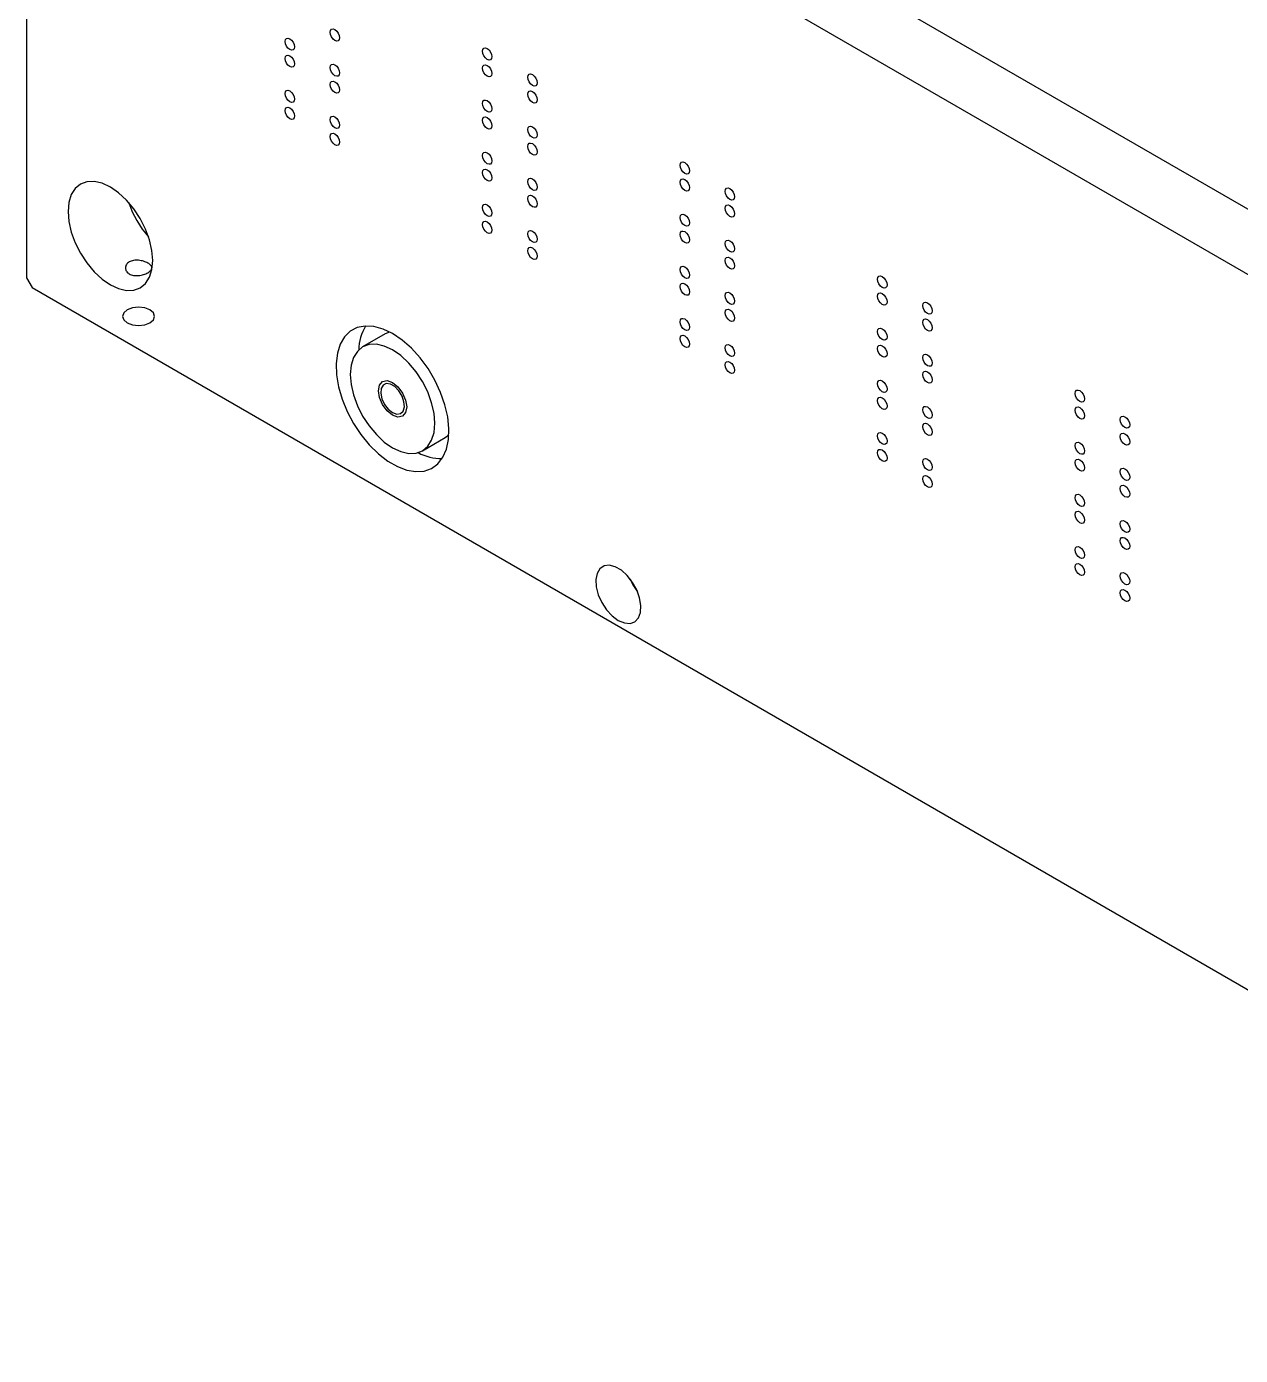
# Model space of a CAD drawing. Extents: x 2 to 292, y 3 to 207.
# Drawn here: x 231.37 to 261.79, y 143.22 to 176.52 of the extents above; entities that cross this region are included whole.
import ezdxf

# ---------------------------------------------------------------- set-up
doc = ezdxf.new("R2010")
doc.units = 0
doc.linetypes.add('SLD-实线', pattern=[0])
doc.layers.get('0').update_dxf_attribs({"linetype": 'CONTINUOUS'})

msp = doc.modelspace()

# ---------------------------------------------------------------- linework, layer by layer
at = {"color": 7, "linetype": 'SLD-实线'}
for p, q in [((279.268, 161.956), (232.9242, 188.7097)), ((231.3685, 187.8116), (231.3685, 170.2233)), ((277.8537, 161.1396), (231.51, 187.8933)), ((231.3685, 170.2233), (231.51, 169.9784)), ((231.51, 169.9784), (277.8537, 143.2247)), ((240.3555, 168.8164), (239.7898, 168.4898)), ((240.4666, 168.8639), (240.3555, 168.8164)), ((241.2897, 165.8917), (241.8553, 166.2182))]:
    msp.add_line(p, q, dxfattribs=at)
at = {"color": 7, "linetype": 'SLD-实线', "flags": 128}
for points in [[(239.0944, 176.4412), (239.1396, 176.4047), (239.1779, 176.3531), (239.2035, 176.2941), (239.2125, 176.2367), (239.2035, 176.1897), (239.1779, 176.1602), (239.1396, 176.1528), (239.0944, 176.1685), (239.0492, 176.205), (239.0109, 176.2566), (238.9853, 176.3156), (238.9763, 176.373), (238.9853, 176.42), (239.0109, 176.4495), (239.0492, 176.4569), (239.0944, 176.4412)], [(237.963, 176.2125), (238.0082, 176.176), (238.0465, 176.1243), (238.0721, 176.0653), (238.0811, 176.0079), (238.0721, 175.9609), (238.0465, 175.9315), (238.0082, 175.924), (237.963, 175.9397), (237.9178, 175.9762), (237.8795, 176.0279), (237.8539, 176.0869), (237.8449, 176.1443), (237.8539, 176.1913), (237.8795, 176.2207), (237.9178, 176.2282), (237.963, 176.2125)], [(237.963, 175.7879), (238.0082, 175.7514), (238.0465, 175.6997), (238.0721, 175.6407), (238.0811, 175.5833), (238.0721, 175.5363), (238.0465, 175.5069), (238.0082, 175.4994), (237.963, 175.5151), (237.9178, 175.5516), (237.8795, 175.6033), (237.8539, 175.6623), (237.8449, 175.7197), (237.8539, 175.7667), (237.8795, 175.7961), (237.9178, 175.8036), (237.963, 175.7879)], [(242.9128, 175.968), (242.958, 175.9315), (242.9963, 175.8798), (243.0219, 175.8208), (243.0309, 175.7634), (243.0219, 175.7164), (242.9963, 175.687), (242.958, 175.6795), (242.9128, 175.6953), (242.8676, 175.7317), (242.8293, 175.7834), (242.8037, 175.8424), (242.7947, 175.8998), (242.8037, 175.9468), (242.8293, 175.9762), (242.8676, 175.9837), (242.9128, 175.968)], [(239.0944, 175.5593), (239.1396, 175.5229), (239.1779, 175.4712), (239.2035, 175.4122), (239.2125, 175.3548), (239.2035, 175.3078), (239.1779, 175.2784), (239.1396, 175.2709), (239.0944, 175.2866), (239.0492, 175.3231), (239.0109, 175.3748), (238.9853, 175.4338), (238.9763, 175.4912), (238.9853, 175.5381), (239.0109, 175.5676), (239.0492, 175.5751), (239.0944, 175.5593)], [(242.9128, 175.5434), (242.958, 175.5069), (242.9963, 175.4552), (243.0219, 175.3962), (243.0309, 175.3388), (243.0219, 175.2918), (242.9963, 175.2624), (242.958, 175.2549), (242.9128, 175.2706), (242.8676, 175.3071), (242.8293, 175.3588), (242.8037, 175.4178), (242.7947, 175.4752), (242.8037, 175.5222), (242.8293, 175.5516), (242.8676, 175.5591), (242.9128, 175.5434)], [(239.0944, 175.1347), (239.1396, 175.0983), (239.1779, 175.0466), (239.2035, 174.9876), (239.2125, 174.9302), (239.2035, 174.8832), (239.1779, 174.8538), (239.1396, 174.8463), (239.0944, 174.862), (239.0492, 174.8985), (239.0109, 174.9502), (238.9853, 175.0092), (238.9763, 175.0666), (238.9853, 175.1135), (239.0109, 175.143), (239.0492, 175.1505), (239.0944, 175.1347)], [(244.0441, 175.3148), (244.0893, 175.2784), (244.1276, 175.2267), (244.1532, 175.1677), (244.1622, 175.1103), (244.1532, 175.0633), (244.1276, 175.0339), (244.0893, 175.0264), (244.0441, 175.0421), (243.999, 175.0786), (243.9606, 175.1303), (243.935, 175.1893), (243.9261, 175.2467), (243.935, 175.2937), (243.9606, 175.3231), (243.999, 175.3306), (244.0441, 175.3148)], [(237.963, 174.906), (238.0082, 174.8695), (238.0465, 174.8179), (238.0721, 174.7588), (238.0811, 174.7015), (238.0721, 174.6545), (238.0465, 174.625), (238.0082, 174.6176), (237.963, 174.6333), (237.9178, 174.6698), (237.8795, 174.7214), (237.8539, 174.7804), (237.8449, 174.8378), (237.8539, 174.8848), (237.8795, 174.9143), (237.9178, 174.9217), (237.963, 174.906)], [(244.0441, 174.8902), (244.0893, 174.8538), (244.1276, 174.8021), (244.1532, 174.7431), (244.1622, 174.6857), (244.1532, 174.6387), (244.1276, 174.6093), (244.0893, 174.6018), (244.0441, 174.6175), (243.999, 174.654), (243.9606, 174.7057), (243.935, 174.7647), (243.9261, 174.8221), (243.935, 174.869), (243.9606, 174.8985), (243.999, 174.906), (244.0441, 174.8902)], [(237.963, 174.4814), (238.0082, 174.4449), (238.0465, 174.3933), (238.0721, 174.3342), (238.0811, 174.2769), (238.0721, 174.2299), (238.0465, 174.2004), (238.0082, 174.193), (237.963, 174.2087), (237.9178, 174.2451), (237.8795, 174.2968), (237.8539, 174.3558), (237.8449, 174.4132), (237.8539, 174.4602), (237.8795, 174.4897), (237.9178, 174.4971), (237.963, 174.4814)], [(242.9128, 174.6615), (242.958, 174.625), (242.9963, 174.5734), (243.0219, 174.5143), (243.0309, 174.457), (243.0219, 174.41), (242.9963, 174.3805), (242.958, 174.3731), (242.9128, 174.3888), (242.8676, 174.4253), (242.8293, 174.4769), (242.8037, 174.5359), (242.7947, 174.5933), (242.8037, 174.6403), (242.8293, 174.6698), (242.8676, 174.6772), (242.9128, 174.6615)], [(239.0944, 174.2529), (239.1396, 174.2164), (239.1779, 174.1647), (239.2035, 174.1057), (239.2125, 174.0483), (239.2035, 174.0014), (239.1779, 173.9719), (239.1396, 173.9644), (239.0944, 173.9802), (239.0492, 174.0166), (239.0109, 174.0683), (238.9853, 174.1273), (238.9763, 174.1847), (238.9853, 174.2317), (239.0109, 174.2611), (239.0492, 174.2686), (239.0944, 174.2529)], [(242.9128, 174.2369), (242.958, 174.2004), (242.9963, 174.1488), (243.0219, 174.0897), (243.0309, 174.0324), (243.0219, 173.9854), (242.9963, 173.9559), (242.958, 173.9485), (242.9128, 173.9642), (242.8676, 174.0007), (242.8293, 174.0523), (242.8037, 174.1113), (242.7947, 174.1687), (242.8037, 174.2157), (242.8293, 174.2452), (242.8676, 174.2526), (242.9128, 174.2369)], [(239.0944, 173.8283), (239.1396, 173.7918), (239.1779, 173.7401), (239.2035, 173.6811), (239.2125, 173.6237), (239.2035, 173.5768), (239.1779, 173.5473), (239.1396, 173.5398), (239.0944, 173.5556), (239.0492, 173.592), (239.0109, 173.6437), (238.9853, 173.7027), (238.9763, 173.7601), (238.9853, 173.8071), (239.0109, 173.8365), (239.0492, 173.844), (239.0944, 173.8283)], [(244.0441, 174.0084), (244.0893, 173.9719), (244.1276, 173.9202), (244.1532, 173.8612), (244.1622, 173.8039), (244.1532, 173.7569), (244.1276, 173.7274), (244.0893, 173.72), (244.0441, 173.7357), (243.999, 173.7721), (243.9606, 173.8238), (243.935, 173.8828), (243.9261, 173.9402), (243.935, 173.9872), (243.9606, 174.0166), (243.999, 174.0241), (244.0441, 174.0084)], [(244.0441, 173.5838), (244.0893, 173.5473), (244.1276, 173.4956), (244.1532, 173.4366), (244.1622, 173.3793), (244.1532, 173.3323), (244.1276, 173.3028), (244.0893, 173.2953), (244.0441, 173.3111), (243.999, 173.3475), (243.9606, 173.3992), (243.935, 173.4582), (243.9261, 173.5156), (243.935, 173.5626), (243.9606, 173.592), (243.999, 173.5995), (244.0441, 173.5838)], [(242.9128, 173.355), (242.958, 173.3186), (242.9963, 173.2669), (243.0219, 173.2079), (243.0309, 173.1505), (243.0219, 173.1035), (242.9963, 173.0741), (242.958, 173.0666), (242.9128, 173.0823), (242.8676, 173.1188), (242.8293, 173.1705), (242.8037, 173.2295), (242.7947, 173.2869), (242.8037, 173.3338), (242.8293, 173.3633), (242.8676, 173.3708), (242.9128, 173.355)], [(247.8625, 173.1105), (247.9077, 173.0741), (247.946, 173.0224), (247.9716, 172.9634), (247.9806, 172.906), (247.9716, 172.859), (247.946, 172.8296), (247.9077, 172.8221), (247.8625, 172.8378), (247.8173, 172.8743), (247.779, 172.926), (247.7534, 172.985), (247.7444, 173.0424), (247.7534, 173.0893), (247.779, 173.1188), (247.8173, 173.1263), (247.8625, 173.1105)], [(242.9128, 172.9304), (242.958, 172.894), (242.9963, 172.8423), (243.0219, 172.7833), (243.0309, 172.7259), (243.0219, 172.6789), (242.9963, 172.6495), (242.958, 172.642), (242.9128, 172.6577), (242.8676, 172.6942), (242.8293, 172.7459), (242.8037, 172.8049), (242.7947, 172.8623), (242.8037, 172.9092), (242.8293, 172.9387), (242.8676, 172.9462), (242.9128, 172.9304)], [(233.4687, 170.048), (233.6756, 169.9521), (233.8745, 169.9069), (234.0579, 169.9142), (234.2187, 169.9738), (234.3506, 170.0832), (234.4486, 170.2384), (234.5089, 170.4333), (234.5293, 170.6605), (234.5089, 170.9112), (234.4486, 171.1758), (234.3506, 171.4442), (234.2187, 171.7059), (234.0579, 171.951), (233.8745, 172.1701), (233.6756, 172.3546), (233.4687, 172.4976), (233.2617, 172.5935), (233.0628, 172.6387), (232.8794, 172.6314), (232.7187, 172.5718), (232.5867, 172.4624), (232.4887, 172.3072), (232.4284, 172.1123), (232.408, 171.8851), (232.4284, 171.6344), (232.4887, 171.3698), (232.5867, 171.1014), (232.7187, 170.8397), (232.8794, 170.5946), (233.0628, 170.3755), (233.2617, 170.191), (233.4687, 170.048)], [(244.0441, 172.7019), (244.0893, 172.6655), (244.1276, 172.6138), (244.1532, 172.5548), (244.1622, 172.4974), (244.1532, 172.4504), (244.1276, 172.4209), (244.0893, 172.4135), (244.0441, 172.4292), (243.999, 172.4657), (243.9606, 172.5173), (243.935, 172.5764), (243.9261, 172.6337), (243.935, 172.6807), (243.9606, 172.7102), (243.999, 172.7176), (244.0441, 172.7019)], [(247.8625, 172.6859), (247.9077, 172.6495), (247.946, 172.5978), (247.9716, 172.5388), (247.9806, 172.4814), (247.9716, 172.4344), (247.946, 172.405), (247.9077, 172.3975), (247.8625, 172.4132), (247.8173, 172.4497), (247.779, 172.5014), (247.7534, 172.5604), (247.7444, 172.6178), (247.7534, 172.6647), (247.779, 172.6942), (247.8173, 172.7017), (247.8625, 172.6859)], [(248.9939, 172.4574), (249.0391, 172.421), (249.0774, 172.3693), (249.103, 172.3103), (249.112, 172.2529), (249.103, 172.2059), (249.0774, 172.1764), (249.0391, 172.169), (248.9939, 172.1847), (248.9487, 172.2212), (248.9104, 172.2728), (248.8848, 172.3319), (248.8758, 172.3892), (248.8848, 172.4362), (248.9104, 172.4657), (248.9487, 172.4731), (248.9939, 172.4574)], [(244.0441, 172.2773), (244.0893, 172.2408), (244.1276, 172.1892), (244.1532, 172.1302), (244.1622, 172.0728), (244.1532, 172.0258), (244.1276, 171.9963), (244.0893, 171.9889), (244.0441, 172.0046), (243.999, 172.0411), (243.9606, 172.0927), (243.935, 172.1518), (243.9261, 172.2091), (243.935, 172.2561), (243.9606, 172.2856), (243.999, 172.293), (244.0441, 172.2773)], [(242.9128, 172.0486), (242.958, 172.0121), (242.9963, 171.9604), (243.0219, 171.9014), (243.0309, 171.844), (243.0219, 171.7971), (242.9963, 171.7676), (242.958, 171.7601), (242.9128, 171.7759), (242.8676, 171.8123), (242.8293, 171.864), (242.8037, 171.923), (242.7947, 171.9804), (242.8037, 172.0274), (242.8293, 172.0568), (242.8676, 172.0643), (242.9128, 172.0486)], [(247.8625, 171.8041), (247.9077, 171.7676), (247.946, 171.7159), (247.9716, 171.6569), (247.9806, 171.5995), (247.9716, 171.5526), (247.946, 171.5231), (247.9077, 171.5156), (247.8625, 171.5314), (247.8173, 171.5678), (247.779, 171.6195), (247.7534, 171.6785), (247.7444, 171.7359), (247.7534, 171.7829), (247.779, 171.8123), (247.8173, 171.8198), (247.8625, 171.8041)], [(248.9939, 172.0328), (249.0391, 171.9964), (249.0774, 171.9447), (249.103, 171.8857), (249.112, 171.8283), (249.103, 171.7813), (249.0774, 171.7518), (249.0391, 171.7444), (248.9939, 171.7601), (248.9487, 171.7966), (248.9104, 171.8482), (248.8848, 171.9073), (248.8758, 171.9646), (248.8848, 172.0116), (248.9104, 172.0411), (248.9487, 172.0485), (248.9939, 172.0328)], [(242.9128, 171.624), (242.958, 171.5875), (242.9963, 171.5358), (243.0219, 171.4768), (243.0309, 171.4194), (243.0219, 171.3725), (242.9963, 171.343), (242.958, 171.3355), (242.9128, 171.3513), (242.8676, 171.3877), (242.8293, 171.4394), (242.8037, 171.4984), (242.7947, 171.5558), (242.8037, 171.6028), (242.8293, 171.6322), (242.8676, 171.6397), (242.9128, 171.624)], [(244.0441, 171.3955), (244.0893, 171.359), (244.1276, 171.3073), (244.1532, 171.2483), (244.1622, 171.1909), (244.1532, 171.1439), (244.1276, 171.1145), (244.0893, 171.107), (244.0441, 171.1227), (243.999, 171.1592), (243.9606, 171.2109), (243.935, 171.2699), (243.9261, 171.3273), (243.935, 171.3743), (243.9606, 171.4037), (243.999, 171.4112), (244.0441, 171.3955)], [(247.8625, 171.3795), (247.9077, 171.343), (247.946, 171.2913), (247.9716, 171.2323), (247.9806, 171.1749), (247.9716, 171.128), (247.946, 171.0985), (247.9077, 171.091), (247.8625, 171.1068), (247.8173, 171.1432), (247.779, 171.1949), (247.7534, 171.2539), (247.7444, 171.3113), (247.7534, 171.3583), (247.779, 171.3877), (247.8173, 171.3952), (247.8625, 171.3795)], [(248.9939, 171.151), (249.0391, 171.1145), (249.0774, 171.0628), (249.103, 171.0038), (249.112, 170.9464), (249.103, 170.8994), (249.0774, 170.87), (249.0391, 170.8625), (248.9939, 170.8782), (248.9487, 170.9147), (248.9104, 170.9664), (248.8848, 171.0254), (248.8758, 171.0828), (248.8848, 171.1298), (248.9104, 171.1592), (248.9487, 171.1667), (248.9939, 171.151)], [(244.0441, 170.9709), (244.0893, 170.9344), (244.1276, 170.8827), (244.1532, 170.8237), (244.1622, 170.7663), (244.1532, 170.7193), (244.1276, 170.6899), (244.0893, 170.6824), (244.0441, 170.6981), (243.999, 170.7346), (243.9606, 170.7863), (243.935, 170.8453), (243.9261, 170.9027), (243.935, 170.9497), (243.9606, 170.9791), (243.999, 170.9866), (244.0441, 170.9709)], [(247.8625, 170.4976), (247.9077, 170.4611), (247.946, 170.4095), (247.9716, 170.3505), (247.9806, 170.2931), (247.9716, 170.2461), (247.946, 170.2166), (247.9077, 170.2092), (247.8625, 170.2249), (247.8173, 170.2614), (247.779, 170.313), (247.7534, 170.3721), (247.7444, 170.4294), (247.7534, 170.4764), (247.779, 170.5059), (247.8173, 170.5133), (247.8625, 170.4976)], [(248.9939, 170.7264), (249.0391, 170.6899), (249.0774, 170.6382), (249.103, 170.5792), (249.112, 170.5218), (249.103, 170.4748), (249.0774, 170.4454), (249.0391, 170.4379), (248.9939, 170.4536), (248.9487, 170.4901), (248.9104, 170.5418), (248.8848, 170.6008), (248.8758, 170.6582), (248.8848, 170.7052), (248.9104, 170.7346), (248.9487, 170.7421), (248.9939, 170.7264)], [(252.8123, 170.2531), (252.8575, 170.2167), (252.8958, 170.165), (252.9214, 170.106), (252.9304, 170.0486), (252.9214, 170.0016), (252.8958, 169.9721), (252.8575, 169.9647), (252.8123, 169.9804), (252.7671, 170.0169), (252.7288, 170.0685), (252.7032, 170.1276), (252.6942, 170.1849), (252.7032, 170.2319), (252.7288, 170.2614), (252.7671, 170.2688), (252.8123, 170.2531)], [(247.8625, 170.073), (247.9077, 170.0365), (247.946, 169.9849), (247.9716, 169.9259), (247.9806, 169.8685), (247.9716, 169.8215), (247.946, 169.792), (247.9077, 169.7846), (247.8625, 169.8003), (247.8173, 169.8368), (247.779, 169.8884), (247.7534, 169.9474), (247.7444, 170.0048), (247.7534, 170.0518), (247.779, 170.0813), (247.8173, 170.0887), (247.8625, 170.073)], [(248.9939, 169.8445), (249.0391, 169.808), (249.0774, 169.7563), (249.103, 169.6973), (249.112, 169.64), (249.103, 169.593), (249.0774, 169.5635), (249.0391, 169.5561), (248.9939, 169.5718), (248.9487, 169.6082), (248.9104, 169.6599), (248.8848, 169.7189), (248.8758, 169.7763), (248.8848, 169.8233), (248.9104, 169.8528), (248.9487, 169.8602), (248.9939, 169.8445)], [(252.8123, 169.8285), (252.8575, 169.792), (252.8958, 169.7404), (252.9214, 169.6814), (252.9304, 169.624), (252.9214, 169.577), (252.8958, 169.5475), (252.8575, 169.5401), (252.8123, 169.5558), (252.7671, 169.5923), (252.7288, 169.6439), (252.7032, 169.703), (252.6942, 169.7603), (252.7032, 169.8073), (252.7288, 169.8368), (252.7671, 169.8442), (252.8123, 169.8285)], [(233.8929, 169.0926), (234.0227, 169.0425), (234.1758, 169.025), (234.3288, 169.0425), (234.4586, 169.0926), (234.5453, 169.1675), (234.5758, 169.2559), (234.5453, 169.3442), (234.4586, 169.4192), (234.3288, 169.4692), (234.1758, 169.4868), (234.0227, 169.4692), (233.8929, 169.4192), (233.8062, 169.3442), (233.7758, 169.2559), (233.8062, 169.1675), (233.8929, 169.0926)], [(253.9436, 169.6), (253.9888, 169.5635), (254.0271, 169.5118), (254.0527, 169.4528), (254.0617, 169.3955), (254.0527, 169.3485), (254.0271, 169.319), (253.9888, 169.3116), (253.9436, 169.3273), (253.8984, 169.3637), (253.8601, 169.4154), (253.8345, 169.4744), (253.8255, 169.5318), (253.8345, 169.5788), (253.8601, 169.6083), (253.8984, 169.6157), (253.9436, 169.6)], [(247.8625, 169.1912), (247.9077, 169.1547), (247.946, 169.103), (247.9716, 169.044), (247.9806, 168.9866), (247.9716, 168.9396), (247.946, 168.9102), (247.9077, 168.9027), (247.8625, 168.9184), (247.8173, 168.9549), (247.779, 169.0066), (247.7534, 169.0656), (247.7444, 169.123), (247.7534, 169.17), (247.779, 169.1994), (247.8173, 169.2069), (247.8625, 169.1912)], [(248.9939, 169.4199), (249.0391, 169.3834), (249.0774, 169.3317), (249.103, 169.2727), (249.112, 169.2154), (249.103, 169.1684), (249.0774, 169.1389), (249.0391, 169.1315), (248.9939, 169.1472), (248.9487, 169.1836), (248.9104, 169.2353), (248.8848, 169.2943), (248.8758, 169.3517), (248.8848, 169.3987), (248.9104, 169.4282), (248.9487, 169.4356), (248.9939, 169.4199)], [(253.9436, 169.1754), (253.9888, 169.1389), (254.0271, 169.0872), (254.0527, 169.0282), (254.0617, 168.9709), (254.0527, 168.9239), (254.0271, 168.8944), (253.9888, 168.887), (253.9436, 168.9027), (253.8984, 168.9391), (253.8601, 168.9908), (253.8345, 169.0498), (253.8255, 169.1072), (253.8345, 169.1542), (253.8601, 169.1837), (253.8984, 169.1911), (253.9436, 169.1754)], [(240.5397, 168.8238), (240.3007, 168.9383), (240.0686, 169.0025), (239.85, 169.0146), (239.6513, 168.9742), (239.4781, 168.8825), (239.3355, 168.7422), (239.2275, 168.5572), (239.1572, 168.3329), (239.1268, 168.0757), (239.137, 167.7931), (239.1875, 167.4932), (239.2769, 167.1845), (239.4027, 166.8761), (239.5612, 166.5766), (239.7478, 166.2949), (239.9572, 166.0389), (240.1834, 165.8161), (240.4198, 165.6328), (240.6597, 165.4943), (240.8961, 165.4047), (241.1222, 165.3664), (241.3316, 165.3806), (241.5183, 165.4468), (241.6767, 165.5633), (241.8025, 165.7265), (241.8919, 165.9319), (241.9425, 166.1735), (241.9527, 166.4444), (241.9222, 166.7367), (241.852, 167.0421), (241.744, 167.3518), (241.6013, 167.6568), (241.4282, 167.9485), (241.2294, 168.2183), (241.0109, 168.4586), (240.7787, 168.6624), (240.5397, 168.8238)], [(252.8123, 168.9467), (252.8575, 168.9102), (252.8958, 168.8585), (252.9214, 168.7995), (252.9304, 168.7421), (252.9214, 168.6951), (252.8958, 168.6657), (252.8575, 168.6582), (252.8123, 168.6739), (252.7671, 168.7104), (252.7288, 168.7621), (252.7032, 168.8211), (252.6942, 168.8785), (252.7032, 168.9255), (252.7288, 168.9549), (252.7671, 168.9624), (252.8123, 168.9467)], [(240.5397, 168.4156), (240.3328, 168.5115), (240.1338, 168.5567), (239.9504, 168.5493), (239.7897, 168.4898), (239.6578, 168.3803), (239.5598, 168.2252), (239.4994, 168.0302), (239.4791, 167.8031), (239.4994, 167.5523), (239.5598, 167.2877), (239.6578, 167.0194), (239.7897, 166.7576), (239.9504, 166.5125), (240.1338, 166.2935), (240.3328, 166.1089), (240.5397, 165.9659), (240.7466, 165.87), (240.9456, 165.8249), (241.129, 165.8322), (241.2897, 165.8917), (241.4216, 166.0012), (241.5196, 166.1563), (241.58, 166.3513), (241.6004, 166.5784), (241.58, 166.8292), (241.5196, 167.0938), (241.4216, 167.3621), (241.2897, 167.6239), (241.129, 167.869), (240.9456, 168.088), (240.7466, 168.2726), (240.5397, 168.4156)], [(247.8625, 168.7665), (247.9077, 168.7301), (247.946, 168.6784), (247.9716, 168.6194), (247.9806, 168.562), (247.9716, 168.515), (247.946, 168.4856), (247.9077, 168.4781), (247.8625, 168.4938), (247.8173, 168.5303), (247.779, 168.582), (247.7534, 168.641), (247.7444, 168.6984), (247.7534, 168.7454), (247.779, 168.7748), (247.8173, 168.7823), (247.8625, 168.7665)], [(248.9939, 168.538), (249.0391, 168.5016), (249.0774, 168.4499), (249.103, 168.3909), (249.112, 168.3335), (249.103, 168.2865), (249.0774, 168.257), (249.0391, 168.2496), (248.9939, 168.2653), (248.9487, 168.3018), (248.9104, 168.3534), (248.8848, 168.4125), (248.8758, 168.4698), (248.8848, 168.5168), (248.9104, 168.5463), (248.9487, 168.5537), (248.9939, 168.538)], [(252.8123, 168.5221), (252.8575, 168.4856), (252.8958, 168.4339), (252.9214, 168.3749), (252.9304, 168.3175), (252.9214, 168.2705), (252.8958, 168.2411), (252.8575, 168.2336), (252.8123, 168.2493), (252.7671, 168.2858), (252.7288, 168.3375), (252.7032, 168.3965), (252.6942, 168.4539), (252.7032, 168.5009), (252.7288, 168.5303), (252.7671, 168.5378), (252.8123, 168.5221)], [(248.9939, 168.1134), (249.0391, 168.077), (249.0774, 168.0253), (249.103, 167.9663), (249.112, 167.9089), (249.103, 167.8619), (249.0774, 167.8324), (249.0391, 167.825), (248.9939, 167.8407), (248.9487, 167.8772), (248.9104, 167.9288), (248.8848, 167.9879), (248.8758, 168.0452), (248.8848, 168.0922), (248.9104, 168.1217), (248.9487, 168.1291), (248.9939, 168.1134)], [(253.9436, 168.2935), (253.9888, 168.2571), (254.0271, 168.2054), (254.0527, 168.1464), (254.0617, 168.089), (254.0527, 168.042), (254.0271, 168.0125), (253.9888, 168.0051), (253.9436, 168.0208), (253.8984, 168.0573), (253.8601, 168.1089), (253.8345, 168.168), (253.8255, 168.2253), (253.8345, 168.2723), (253.8601, 168.3018), (253.8984, 168.3092), (253.9436, 168.2935)], [(253.9436, 167.8689), (253.9888, 167.8325), (254.0271, 167.7808), (254.0527, 167.7218), (254.0617, 167.6644), (254.0527, 167.6174), (254.0271, 167.5879), (253.9888, 167.5805), (253.9436, 167.5962), (253.8984, 167.6327), (253.8601, 167.6843), (253.8345, 167.7434), (253.8255, 167.8007), (253.8345, 167.8477), (253.8601, 167.8772), (253.8984, 167.8846), (253.9436, 167.8689)], [(240.5397, 166.7825), (240.4044, 166.8917), (240.2897, 167.0464), (240.2131, 167.2231), (240.1862, 167.3949), (240.2131, 167.5356), (240.2897, 167.6238), (240.4044, 167.6461), (240.5397, 167.599), (240.675, 167.4898), (240.7897, 167.3351), (240.8664, 167.1584), (240.8933, 166.9867), (240.8664, 166.846), (240.7897, 166.7577), (240.675, 166.7355), (240.5397, 166.7825)], [(240.5397, 166.8478), (240.647, 166.809), (240.7398, 166.8218), (240.8056, 166.8844), (240.8354, 166.9884), (240.8254, 167.1197), (240.7767, 167.2606), (240.6961, 167.3921), (240.5943, 167.4964), (240.4851, 167.5594), (240.3834, 167.5726), (240.3027, 167.5342), (240.2541, 167.4495), (240.244, 167.3298), (240.2739, 167.1914), (240.3396, 167.0528), (240.4324, 166.9329), (240.5397, 166.8478)], [(252.8123, 167.6402), (252.8575, 167.6037), (252.8958, 167.552), (252.9214, 167.493), (252.9304, 167.4357), (252.9214, 167.3887), (252.8958, 167.3592), (252.8575, 167.3518), (252.8123, 167.3675), (252.7671, 167.4039), (252.7288, 167.4556), (252.7032, 167.5146), (252.6942, 167.572), (252.7032, 167.619), (252.7288, 167.6485), (252.7671, 167.6559), (252.8123, 167.6402)], [(252.8123, 167.2156), (252.8575, 167.1791), (252.8958, 167.1274), (252.9214, 167.0684), (252.9304, 167.0111), (252.9214, 166.9641), (252.8958, 166.9346), (252.8575, 166.9272), (252.8123, 166.9429), (252.7671, 166.9793), (252.7288, 167.031), (252.7032, 167.09), (252.6942, 167.1474), (252.7032, 167.1944), (252.7288, 167.2239), (252.7671, 167.2313), (252.8123, 167.2156)], [(257.762, 167.3957), (257.8072, 167.3592), (257.8455, 167.3075), (257.8711, 167.2485), (257.8801, 167.1912), (257.8711, 167.1442), (257.8455, 167.1147), (257.8072, 167.1073), (257.762, 167.123), (257.7168, 167.1594), (257.6785, 167.2111), (257.6529, 167.2701), (257.6439, 167.3275), (257.6529, 167.3745), (257.6785, 167.404), (257.7168, 167.4114), (257.762, 167.3957)], [(253.9436, 166.9871), (253.9888, 166.9506), (254.0271, 166.8989), (254.0527, 166.8399), (254.0617, 166.7825), (254.0527, 166.7355), (254.0271, 166.7061), (253.9888, 166.6986), (253.9436, 166.7143), (253.8984, 166.7508), (253.8601, 166.8025), (253.8345, 166.8615), (253.8255, 166.9189), (253.8345, 166.9659), (253.8601, 166.9953), (253.8984, 167.0028), (253.9436, 166.9871)], [(257.762, 166.9711), (257.8072, 166.9346), (257.8455, 166.8829), (257.8711, 166.8239), (257.8801, 166.7666), (257.8711, 166.7196), (257.8455, 166.6901), (257.8072, 166.6827), (257.762, 166.6984), (257.7168, 166.7348), (257.6785, 166.7865), (257.6529, 166.8455), (257.6439, 166.9029), (257.6529, 166.9499), (257.6785, 166.9794), (257.7168, 166.9868), (257.762, 166.9711)], [(253.9436, 166.5625), (253.9888, 166.526), (254.0271, 166.4743), (254.0527, 166.4153), (254.0617, 166.3579), (254.0527, 166.3109), (254.0271, 166.2815), (253.9888, 166.274), (253.9436, 166.2897), (253.8984, 166.3262), (253.8601, 166.3779), (253.8345, 166.4369), (253.8255, 166.4943), (253.8345, 166.5413), (253.8601, 166.5707), (253.8984, 166.5782), (253.9436, 166.5625)], [(258.8934, 166.7426), (258.9386, 166.7061), (258.9769, 166.6544), (259.0025, 166.5954), (259.0115, 166.538), (259.0025, 166.491), (258.9769, 166.4616), (258.9386, 166.4541), (258.8934, 166.4698), (258.8482, 166.5063), (258.8099, 166.558), (258.7843, 166.617), (258.7753, 166.6744), (258.7843, 166.7214), (258.8099, 166.7508), (258.8482, 166.7583), (258.8934, 166.7426)], [(241.8553, 166.2182), (241.8554, 166.2183), (241.952, 166.2908)], [(252.8123, 166.3337), (252.8575, 166.2973), (252.8958, 166.2456), (252.9214, 166.1866), (252.9304, 166.1292), (252.9214, 166.0822), (252.8958, 166.0527), (252.8575, 166.0453), (252.8123, 166.061), (252.7671, 166.0975), (252.7288, 166.1491), (252.7032, 166.2082), (252.6942, 166.2655), (252.7032, 166.3125), (252.7288, 166.342), (252.7671, 166.3494), (252.8123, 166.3337)], [(258.8934, 166.318), (258.9386, 166.2815), (258.9769, 166.2298), (259.0025, 166.1708), (259.0115, 166.1134), (259.0025, 166.0664), (258.9769, 166.037), (258.9386, 166.0295), (258.8934, 166.0452), (258.8482, 166.0817), (258.8099, 166.1334), (258.7843, 166.1924), (258.7753, 166.2498), (258.7843, 166.2968), (258.8099, 166.3262), (258.8482, 166.3337), (258.8934, 166.318)], [(252.8123, 165.9091), (252.8575, 165.8727), (252.8958, 165.821), (252.9214, 165.762), (252.9304, 165.7046), (252.9214, 165.6576), (252.8958, 165.6281), (252.8575, 165.6207), (252.8123, 165.6364), (252.7671, 165.6729), (252.7288, 165.7245), (252.7032, 165.7836), (252.6942, 165.8409), (252.7032, 165.8879), (252.7288, 165.9174), (252.7671, 165.9248), (252.8123, 165.9091)], [(257.762, 166.0892), (257.8072, 166.0528), (257.8455, 166.0011), (257.8711, 165.9421), (257.8801, 165.8847), (257.8711, 165.8377), (257.8455, 165.8082), (257.8072, 165.8008), (257.762, 165.8165), (257.7168, 165.853), (257.6785, 165.9046), (257.6529, 165.9637), (257.6439, 166.021), (257.6529, 166.068), (257.6785, 166.0975), (257.7168, 166.1049), (257.762, 166.0892)], [(253.9436, 165.6806), (253.9888, 165.6441), (254.0271, 165.5925), (254.0527, 165.5334), (254.0617, 165.4761), (254.0527, 165.4291), (254.0271, 165.3996), (253.9888, 165.3922), (253.9436, 165.4079), (253.8984, 165.4443), (253.8601, 165.496), (253.8345, 165.555), (253.8255, 165.6124), (253.8345, 165.6594), (253.8601, 165.6889), (253.8984, 165.6963), (253.9436, 165.6806)], [(257.762, 165.6646), (257.8072, 165.6282), (257.8455, 165.5765), (257.8711, 165.5175), (257.8801, 165.4601), (257.8711, 165.4131), (257.8455, 165.3836), (257.8072, 165.3762), (257.762, 165.3919), (257.7168, 165.4284), (257.6785, 165.48), (257.6529, 165.5391), (257.6439, 165.5964), (257.6529, 165.6434), (257.6785, 165.6729), (257.7168, 165.6803), (257.762, 165.6646)], [(253.9436, 165.256), (253.9888, 165.2195), (254.0271, 165.1679), (254.0527, 165.1088), (254.0617, 165.0515), (254.0527, 165.0045), (254.0271, 164.975), (253.9888, 164.9676), (253.9436, 164.9833), (253.8984, 165.0197), (253.8601, 165.0714), (253.8345, 165.1304), (253.8255, 165.1878), (253.8345, 165.2348), (253.8601, 165.2643), (253.8984, 165.2717), (253.9436, 165.256)], [(258.8934, 165.4361), (258.9386, 165.3996), (258.9769, 165.348), (259.0025, 165.2889), (259.0115, 165.2316), (259.0025, 165.1846), (258.9769, 165.1551), (258.9386, 165.1477), (258.8934, 165.1634), (258.8482, 165.1998), (258.8099, 165.2515), (258.7843, 165.3105), (258.7753, 165.3679), (258.7843, 165.4149), (258.8099, 165.4444), (258.8482, 165.4518), (258.8934, 165.4361)], [(257.762, 164.7828), (257.8072, 164.7463), (257.8455, 164.6946), (257.8711, 164.6356), (257.8801, 164.5782), (257.8711, 164.5312), (257.8455, 164.5018), (257.8072, 164.4943), (257.762, 164.51), (257.7168, 164.5465), (257.6785, 164.5982), (257.6529, 164.6572), (257.6439, 164.7146), (257.6529, 164.7616), (257.6785, 164.791), (257.7168, 164.7985), (257.762, 164.7828)], [(258.8934, 165.0115), (258.9386, 164.975), (258.9769, 164.9234), (259.0025, 164.8643), (259.0115, 164.807), (259.0025, 164.76), (258.9769, 164.7305), (258.9386, 164.7231), (258.8934, 164.7388), (258.8482, 164.7752), (258.8099, 164.8269), (258.7843, 164.8859), (258.7753, 164.9433), (258.7843, 164.9903), (258.8099, 165.0198), (258.8482, 165.0272), (258.8934, 165.0115)], [(257.762, 164.3582), (257.8072, 164.3217), (257.8455, 164.27), (257.8711, 164.211), (257.8801, 164.1536), (257.8711, 164.1066), (257.8455, 164.0772), (257.8072, 164.0697), (257.762, 164.0854), (257.7168, 164.1219), (257.6785, 164.1736), (257.6529, 164.2326), (257.6439, 164.29), (257.6529, 164.337), (257.6785, 164.3664), (257.7168, 164.3739), (257.762, 164.3582)], [(258.8934, 164.1296), (258.9386, 164.0932), (258.9769, 164.0415), (259.0025, 163.9825), (259.0115, 163.9251), (259.0025, 163.8781), (258.9769, 163.8486), (258.9386, 163.8412), (258.8934, 163.8569), (258.8482, 163.8934), (258.8099, 163.9451), (258.7843, 164.0041), (258.7753, 164.0614), (258.7843, 164.1084), (258.8099, 164.1379), (258.8482, 164.1453), (258.8934, 164.1296)], [(257.762, 163.4763), (257.8072, 163.4398), (257.8455, 163.3882), (257.8711, 163.3291), (257.8801, 163.2718), (257.8711, 163.2248), (257.8455, 163.1953), (257.8072, 163.1879), (257.762, 163.2036), (257.7168, 163.24), (257.6785, 163.2917), (257.6529, 163.3507), (257.6439, 163.4081), (257.6529, 163.4551), (257.6785, 163.4846), (257.7168, 163.492), (257.762, 163.4763)], [(258.8934, 163.705), (258.9386, 163.6686), (258.9769, 163.6169), (259.0025, 163.5579), (259.0115, 163.5005), (259.0025, 163.4535), (258.9769, 163.424), (258.9386, 163.4166), (258.8934, 163.4323), (258.8482, 163.4688), (258.8099, 163.5205), (258.7843, 163.5795), (258.7753, 163.6368), (258.7843, 163.6838), (258.8099, 163.7133), (258.8482, 163.7207), (258.8934, 163.705)], [(246.1966, 161.6388), (246.3492, 161.5749), (246.4905, 161.5642), (246.61, 161.6075), (246.6988, 161.7016), (246.7504, 161.8394), (246.7609, 162.0108), (246.7296, 162.2031), (246.6587, 162.402), (246.5536, 162.5927), (246.4219, 162.7611), (246.2736, 162.8947), (246.1195, 162.9837), (245.9712, 163.0213), (245.8396, 163.0049), (245.7344, 162.9355), (245.6636, 162.8185), (245.6322, 162.6624), (245.6427, 162.4789), (245.6943, 162.2815), (245.7832, 162.0848), (245.9027, 161.9036), (246.044, 161.7511), (246.1966, 161.6388)], [(257.762, 163.0517), (257.8072, 163.0152), (257.8455, 162.9635), (257.8711, 162.9045), (257.8801, 162.8472), (257.8711, 162.8002), (257.8455, 162.7707), (257.8072, 162.7633), (257.762, 162.779), (257.7168, 162.8154), (257.6785, 162.8671), (257.6529, 162.9261), (257.6439, 162.9835), (257.6529, 163.0305), (257.6785, 163.06), (257.7168, 163.0674), (257.762, 163.0517)], [(258.8934, 162.8232), (258.9386, 162.7867), (258.9769, 162.735), (259.0025, 162.676), (259.0115, 162.6186), (259.0025, 162.5716), (258.9769, 162.5422), (258.9386, 162.5347), (258.8934, 162.5504), (258.8482, 162.5869), (258.8099, 162.6386), (258.7843, 162.6976), (258.7753, 162.755), (258.7843, 162.802), (258.8099, 162.8314), (258.8482, 162.8389), (258.8934, 162.8232)], [(246.4918, 162.6788), (246.561, 162.5339), (246.6791, 162.3543)], [(258.8934, 162.3986), (258.9386, 162.3621), (258.9769, 162.3104), (259.0025, 162.2514), (259.0115, 162.194), (259.0025, 162.147), (258.9769, 162.1176), (258.9386, 162.1101), (258.8934, 162.1258), (258.8482, 162.1623), (258.8099, 162.214), (258.7843, 162.273), (258.7753, 162.3304), (258.7843, 162.3774), (258.8099, 162.4068), (258.8482, 162.4143), (258.8934, 162.3986)]]:
    msp.add_lwpolyline(points, dxfattribs=at)
at = {"color": 7, "linetype": 'SLD-实线'}
for centre, radius, start, end in [((236.3302, 172.9247), 2.5375, 198.62551, 221.36902), ((240.8775, 168.4033), 1.1845, 148.88071, 179.31998), ((241.7663, 166.9075), 1.2149, 241.06489, 270.72377)]:
    msp.add_arc(centre, radius, start, end, dxfattribs=at)
msp.add_open_spline([(234.4091, 170.5909), (234.4246, 170.582), (234.4382, 170.5727), (234.4622, 170.5535), (234.4725, 170.5434), (234.489, 170.5231), (234.4952, 170.5129), (234.5036, 170.4921), (234.5058, 170.4815), (234.5058, 170.4502), (234.4972, 170.4291), (234.4644, 170.3889), (234.4398, 170.3692), (234.394, 170.3428), (234.3769, 170.3343), (234.341, 170.3189), (234.322, 170.3119), (234.262, 170.2934), (234.2191, 170.2845), (234.1542, 170.2786), (234.1328, 170.2779), (234.0907, 170.2791), (234.0697, 170.2811), (234.0298, 170.2879), (234.0108, 170.2926), (233.9748, 170.305), (233.9578, 170.3126), (233.912, 170.339), (233.8873, 170.362), (233.8626, 170.4005), (233.8563, 170.4142), (233.8479, 170.4423), (233.8458, 170.4565), (233.8457, 170.4853), (233.8479, 170.4999), (233.8562, 170.5278), (233.8624, 170.5413), (233.8872, 170.5803), (233.9115, 170.603), (233.9577, 170.6297), (233.9743, 170.6372), (234.0102, 170.6496), (234.0296, 170.6544), (234.0894, 170.6645), (234.1327, 170.6655), (234.2184, 170.6577), (234.2617, 170.6489), (234.3214, 170.6306), (234.3407, 170.6235), (234.3769, 170.6081), (234.3936, 170.5998), (234.4091, 170.5909)], degree=3, knots=[0, 0, 0, 0, 0.03125, 0.03125, 0.0625, 0.0625, 0.09375, 0.09375, 0.125, 0.125, 0.1875, 0.1875, 0.25, 0.25, 0.28125, 0.28125, 0.3125, 0.3125, 0.375, 0.375, 0.40625, 0.40625, 0.4375, 0.4375, 0.46875, 0.46875, 0.5, 0.5, 0.5625, 0.5625, 0.59375, 0.59375, 0.625, 0.625, 0.65625, 0.65625, 0.6875, 0.6875, 0.75, 0.75, 0.78125, 0.78125, 0.8125, 0.8125, 0.875, 0.875, 0.9375, 0.9375, 0.96875, 0.96875, 1, 1, 1, 1], dxfattribs=at)

doc.saveas('drawing.dxf')
